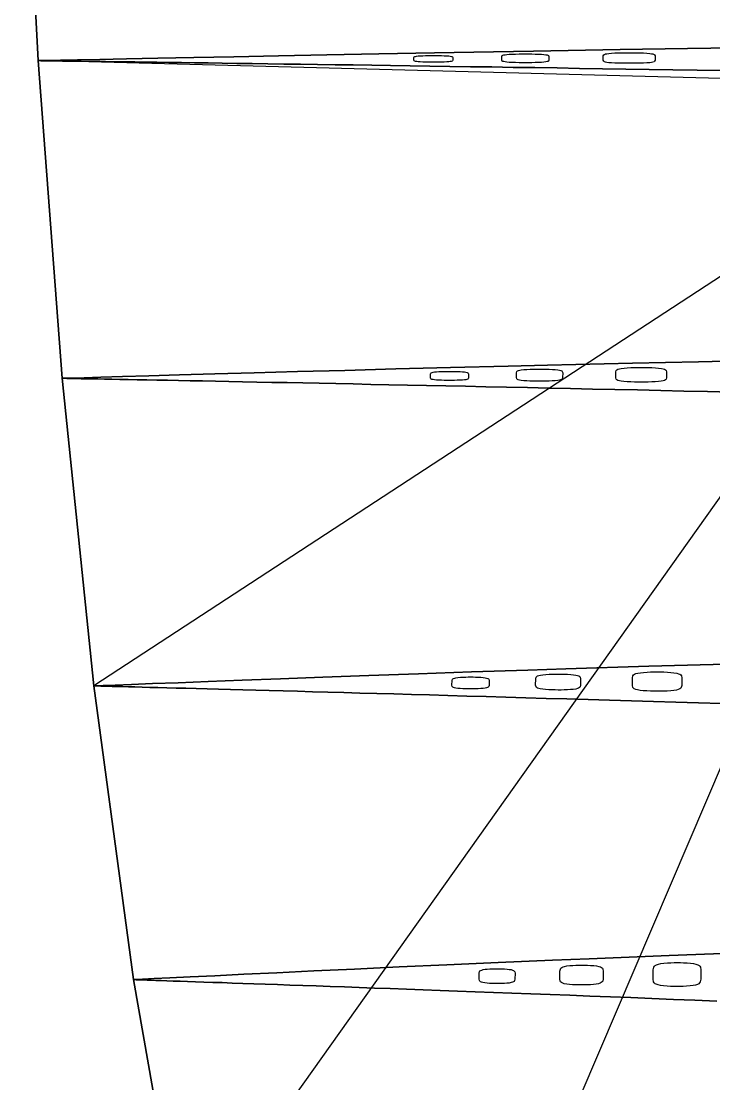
# Model space of a CAD drawing. Extents: x -1328 to 1439, y -3653 to 3653.
# Drawn here: x -1315 to -560, y -2372 to -1212 of the extents above; entities that cross this region are included whole.
import ezdxf

# ---------------------------------------------------------------- set-up
doc = ezdxf.new("R2010")
doc.units = 0
for name, color, linetype in [('EXTRADOS', 7, 'CONTINUOUS'), ('INTRADOS', 7, 'CONTINUOUS'), ('NERVURES', 1, 'CONTINUOUS'), ('SUSPENTAGE', 8, 'CONTINUOUS'), ('TROUS', 2, 'CONTINUOUS')]:
    doc.layers.add(name, color=color, linetype=linetype)

msp = doc.modelspace()

# ---------------------------------------------------------------- linework, layer by layer
at = {"layer": 'EXTRADOS', "color": 7, "linetype": 'CONTINUOUS'}
for points in [[(-551, -1266.2, -105.2), (-577.6, -1265.8, -102), (-604, -1265.4, -98.8), (-630, -1265, -95.6), (-655.6, -1264.6, -92.5), (-680.9, -1264.2, -89.5), (-705.9, -1263.8, -86.6), (-730.4, -1263.4, -83.7), (-754.6, -1263, -80.8), (-778.4, -1262.7, -78.1), (-801.7, -1262.3, -75.4), (-824.7, -1262, -72.8), (-847.2, -1261.7, -70.2), (-869.2, -1261.3, -67.7), (-890.8, -1261, -65.3), (-912, -1260.7, -63), (-932.6, -1260.4, -60.7), (-952.8, -1260.1, -58.5), (-972.5, -1259.9, -56.3), (-991.7, -1259.6, -54.2), (-1010.3, -1259.3, -52.2), (-1028.4, -1259.1, -50.2), (-1046, -1258.8, -48.3), (-1063.1, -1258.6, -46.5), (-1079.6, -1258.4, -44.8), (-1095.6, -1258.1, -43.1), (-1111, -1257.9, -41.4), (-1125.8, -1257.7, -39.9), (-1140, -1257.5, -38.4), (-1153.7, -1257.4, -36.9), (-1166.8, -1257.2, -35.6), (-1179.2, -1257, -34.3), (-1191.1, -1256.8, -33), (-1202.3, -1256.7, -31.8), (-1213, -1256.6, -30.7), (-1223, -1256.4, -29.7), (-1232.4, -1256.3, -28.7), (-1241.2, -1256.2, -27.8), (-1249.3, -1256.1, -27), (-1256.8, -1256, -26.2), (-1263.7, -1255.9, -25.5), (-1269.9, -1255.8, -24.8), (-1275.5, -1255.7, -24.2), (-1280.4, -1255.6, -23.7), (-1284.6, -1255.6, -23.3), (-1288.3, -1255.5, -22.9), (-1291.2, -1255.5, -22.6), (-1293.5, -1255.5, -22.4), (-1295.2, -1255.4, -22.2), (-1296.2, -1255.4, -22.1), (-1296.5, -1255.4, -22.1), (-1314.8, -901.2, -77.7)], [(-1296.5, -1255.4, -22.1), (-1296.2, -1255.4, -22.1), (-1295.2, -1255.4, -22.2), (-1293.5, -1255.5, -22.4), (-1291.2, -1255.5, -22.6), (-1288.3, -1255.5, -22.9), (-1284.6, -1255.6, -23.3), (-1280.4, -1255.6, -23.7), (-1275.5, -1255.7, -24.2), (-1269.9, -1255.8, -24.8), (-1263.7, -1255.9, -25.5), (-1256.8, -1256, -26.2), (-1249.3, -1256.1, -27), (-1241.2, -1256.2, -27.8), (-1232.4, -1256.3, -28.7), (-1223, -1256.4, -29.7), (-1213, -1256.6, -30.7), (-1202.3, -1256.7, -31.8), (-1191.1, -1256.8, -33), (-1179.2, -1257, -34.3), (-1166.8, -1257.2, -35.6), (-1153.7, -1257.4, -36.9), (-1140, -1257.5, -38.4), (-1125.8, -1257.7, -39.9), (-1111, -1257.9, -41.4), (-1095.6, -1258.1, -43.1), (-1079.6, -1258.4, -44.8), (-1063.1, -1258.6, -46.5), (-1046, -1258.8, -48.3), (-1028.4, -1259.1, -50.2), (-1010.3, -1259.3, -52.2), (-991.7, -1259.6, -54.2), (-972.5, -1259.9, -56.3), (-952.8, -1260.1, -58.5), (-932.6, -1260.4, -60.7), (-912, -1260.7, -63), (-890.8, -1261, -65.3), (-869.2, -1261.3, -67.7), (-847.2, -1261.7, -70.2), (-824.7, -1262, -72.8), (-801.7, -1262.3, -75.4), (-778.4, -1262.7, -78.1), (-754.6, -1263, -80.8), (-730.4, -1263.4, -83.7), (-705.9, -1263.8, -86.6), (-680.9, -1264.2, -89.5), (-655.6, -1264.6, -92.5), (-630, -1265, -95.6), (-604, -1265.4, -98.8), (-577.6, -1265.8, -102), (-551, -1266.2, -105.2)], [(-540.1, -1617.1, -26.1), (-566.2, -1616.6, -22.9), (-592, -1616, -19.8), (-617.4, -1615.4, -16.7), (-642.6, -1614.8, -13.6), (-667.4, -1614.3, -10.6), (-691.8, -1613.8, -7.7), (-715.8, -1613.2, -4.9), (-739.5, -1612.7, -2.1), (-762.8, -1612.2, 0.6), (-785.7, -1611.7, 3.3), (-808.1, -1611.3, 5.9), (-830.2, -1610.8, 8.4), (-851.8, -1610.3, 10.8), (-872.9, -1609.9, 13.2), (-893.6, -1609.5, 15.5), (-913.9, -1609.1, 17.8), (-933.6, -1608.7, 20), (-952.9, -1608.3, 22.1), (-971.7, -1607.9, 24.2), (-989.9, -1607.5, 26.2), (-1007.7, -1607.2, 28.1), (-1024.9, -1606.8, 30), (-1041.6, -1606.5, 31.8), (-1057.8, -1606.2, 33.5), (-1073.4, -1605.9, 35.2), (-1088.5, -1605.6, 36.8), (-1103, -1605.3, 38.3), (-1117, -1605, 39.8), (-1130.4, -1604.8, 41.2), (-1143.2, -1604.5, 42.6), (-1155.4, -1604.3, 43.9), (-1167, -1604, 45.1), (-1178, -1603.8, 46.3), (-1188.4, -1603.6, 47.3), (-1198.2, -1603.4, 48.4), (-1207.4, -1603.3, 49.3), (-1216, -1603.1, 50.2), (-1224, -1602.9, 51.1), (-1231.3, -1602.8, 51.8), (-1238.1, -1602.7, 52.5), (-1244.2, -1602.6, 53.2), (-1249.6, -1602.5, 53.8), (-1254.4, -1602.4, 54.3), (-1258.6, -1602.3, 54.7), (-1262.1, -1602.2, 55.1), (-1265, -1602.2, 55.4), (-1267.3, -1602.1, 55.6), (-1268.9, -1602.1, 55.8), (-1269.9, -1602.1, 55.9), (-1270.2, -1602.1, 55.9), (-1296.5, -1255.4, -22.1)], [(-1270.2, -1602.1, 55.9), (-1269.9, -1602.1, 55.9), (-1268.9, -1602.1, 55.8), (-1267.3, -1602.1, 55.6), (-1265, -1602.2, 55.4), (-1262.1, -1602.2, 55.1), (-1258.6, -1602.3, 54.7), (-1254.4, -1602.4, 54.3), (-1249.6, -1602.5, 53.8), (-1244.2, -1602.6, 53.2), (-1238.1, -1602.7, 52.5), (-1231.3, -1602.8, 51.8), (-1224, -1602.9, 51.1), (-1216, -1603.1, 50.2), (-1207.4, -1603.3, 49.3), (-1198.2, -1603.4, 48.4), (-1188.4, -1603.6, 47.3), (-1178, -1603.8, 46.3), (-1167, -1604, 45.1), (-1155.4, -1604.3, 43.9), (-1143.2, -1604.5, 42.6), (-1130.4, -1604.8, 41.2), (-1117, -1605, 39.8), (-1103, -1605.3, 38.3), (-1088.5, -1605.6, 36.8), (-1073.4, -1605.9, 35.2), (-1057.8, -1606.2, 33.5), (-1041.6, -1606.5, 31.8), (-1024.9, -1606.8, 30), (-1007.7, -1607.2, 28.1), (-989.9, -1607.5, 26.2), (-971.7, -1607.9, 24.2), (-952.9, -1608.3, 22.1), (-933.6, -1608.7, 20), (-913.9, -1609.1, 17.8), (-893.6, -1609.5, 15.5), (-872.9, -1609.9, 13.2), (-851.8, -1610.3, 10.8), (-830.2, -1610.8, 8.4), (-808.1, -1611.3, 5.9), (-785.7, -1611.7, 3.3), (-762.8, -1612.2, 0.6), (-739.5, -1612.7, -2.1), (-715.8, -1613.2, -4.9), (-691.8, -1613.8, -7.7), (-667.4, -1614.3, -10.6), (-642.6, -1614.8, -13.6), (-617.4, -1615.4, -16.7), (-592, -1616, -19.8), (-566.2, -1616.6, -22.9), (-540.1, -1617.1, -26.1)], [(-551, -1957.1, 80.9), (-576.1, -1956.4, 83.9), (-600.9, -1955.6, 86.9), (-625.3, -1954.9, 89.9), (-649.4, -1954.1, 92.8), (-673.2, -1953.4, 95.6), (-696.6, -1952.7, 98.4), (-719.6, -1952, 101.1), (-742.3, -1951.4, 103.7), (-764.5, -1950.7, 106.3), (-786.4, -1950.1, 108.8), (-807.8, -1949.5, 111.3), (-828.8, -1948.9, 113.7), (-849.4, -1948.3, 116), (-869.5, -1947.7, 118.3), (-889.2, -1947.2, 120.5), (-908.4, -1946.6, 122.6), (-927.1, -1946.1, 124.7), (-945.4, -1945.6, 126.7), (-963.1, -1945.1, 128.6), (-980.4, -1944.6, 130.5), (-997.2, -1944.2, 132.3), (-1013.4, -1943.7, 134.1), (-1029.2, -1943.3, 135.8), (-1044.4, -1942.9, 137.4), (-1059, -1942.5, 139), (-1073.1, -1942.1, 140.5), (-1086.7, -1941.7, 141.9), (-1099.7, -1941.4, 143.3), (-1112.1, -1941.1, 144.6), (-1124, -1940.7, 145.9), (-1135.3, -1940.4, 147.1), (-1146, -1940.2, 148.2), (-1156.2, -1939.9, 149.3), (-1165.7, -1939.6, 150.3), (-1174.7, -1939.4, 151.2), (-1183, -1939.2, 152.1), (-1190.8, -1939, 152.9), (-1197.9, -1938.8, 153.6), (-1204.4, -1938.6, 154.3), (-1210.4, -1938.5, 155), (-1215.7, -1938.3, 155.5), (-1220.4, -1938.2, 156), (-1224.4, -1938.1, 156.4), (-1227.9, -1938, 156.8), (-1230.7, -1937.9, 157.1), (-1232.9, -1937.9, 157.3), (-1234.4, -1937.8, 157.5), (-1235.4, -1937.8, 157.6), (-1235.7, -1937.8, 157.6), (-1270.2, -1602.1, 55.9)], [(-1235.7, -1937.8, 157.6), (-1235.4, -1937.8, 157.6), (-1234.4, -1937.8, 157.5), (-1232.9, -1937.9, 157.3), (-1230.7, -1937.9, 157.1), (-1227.9, -1938, 156.8), (-1224.4, -1938.1, 156.4), (-1220.4, -1938.2, 156), (-1215.7, -1938.3, 155.5), (-1210.4, -1938.5, 155), (-1204.4, -1938.6, 154.3), (-1197.9, -1938.8, 153.6), (-1190.8, -1939, 152.9), (-1183, -1939.2, 152.1), (-1174.7, -1939.4, 151.2), (-1165.7, -1939.6, 150.3), (-1156.2, -1939.9, 149.3), (-1146, -1940.2, 148.2), (-1135.3, -1940.4, 147.1), (-1124, -1940.7, 145.9), (-1112.1, -1941.1, 144.6), (-1099.7, -1941.4, 143.3), (-1086.7, -1941.7, 141.9), (-1073.1, -1942.1, 140.5), (-1059, -1942.5, 139), (-1044.4, -1942.9, 137.4), (-1029.2, -1943.3, 135.8), (-1013.4, -1943.7, 134.1), (-997.2, -1944.2, 132.3), (-980.4, -1944.6, 130.5), (-963.1, -1945.1, 128.6), (-945.4, -1945.6, 126.7), (-927.1, -1946.1, 124.7), (-908.4, -1946.6, 122.6), (-889.2, -1947.2, 120.5), (-869.5, -1947.7, 118.3), (-849.4, -1948.3, 116), (-828.8, -1948.9, 113.7), (-807.8, -1949.5, 111.3), (-786.4, -1950.1, 108.8), (-764.5, -1950.7, 106.3), (-742.3, -1951.4, 103.7), (-719.6, -1952, 101.1), (-696.6, -1952.7, 98.4), (-673.2, -1953.4, 95.6), (-649.4, -1954.1, 92.8), (-625.3, -1954.9, 89.9), (-600.9, -1955.6, 86.9), (-576.1, -1956.4, 83.9), (-551, -1957.1, 80.9)], [(-556.2, -2281.8, 212.4), (-580, -2280.8, 215.3), (-603.6, -2279.9, 218.1), (-626.9, -2278.9, 220.9), (-649.8, -2278, 223.6), (-672.3, -2277.2, 226.2), (-694.6, -2276.3, 228.8), (-716.4, -2275.5, 231.4), (-737.9, -2274.6, 233.8), (-758.9, -2273.8, 236.3), (-779.6, -2273.1, 238.6), (-799.9, -2272.3, 240.9), (-819.7, -2271.6, 243.1), (-839.1, -2270.9, 245.3), (-858.1, -2270.2, 247.4), (-876.6, -2269.5, 249.4), (-894.7, -2268.8, 251.4), (-912.3, -2268.2, 253.4), (-929.4, -2267.6, 255.2), (-946.1, -2267, 257), (-962.3, -2266.4, 258.8), (-977.9, -2265.8, 260.5), (-993.1, -2265.3, 262.1), (-1007.8, -2264.8, 263.6), (-1021.9, -2264.3, 265.1), (-1035.5, -2263.8, 266.6), (-1048.6, -2263.3, 268), (-1061.2, -2262.9, 269.3), (-1073.2, -2262.5, 270.6), (-1084.6, -2262.1, 271.8), (-1095.5, -2261.7, 272.9), (-1105.9, -2261.4, 274), (-1115.6, -2261, 275), (-1124.8, -2260.7, 276), (-1133.5, -2260.4, 276.9), (-1141.5, -2260.1, 277.7), (-1149, -2259.9, 278.5), (-1155.9, -2259.6, 279.2), (-1162.2, -2259.4, 279.9), (-1167.9, -2259.2, 280.5), (-1173, -2259, 281), (-1177.5, -2258.9, 281.5), (-1181.5, -2258.7, 281.9), (-1184.8, -2258.6, 282.2), (-1187.5, -2258.5, 282.5), (-1189.6, -2258.5, 282.8), (-1191.1, -2258.4, 282.9), (-1192, -2258.4, 283), (-1192.3, -2258.4, 283), (-1235.7, -1937.8, 157.6)], [(-1192.3, -2258.4, 283), (-1192, -2258.4, 283), (-1191.1, -2258.4, 282.9), (-1189.6, -2258.5, 282.8), (-1187.5, -2258.5, 282.5), (-1184.8, -2258.6, 282.2), (-1181.5, -2258.7, 281.9), (-1177.5, -2258.9, 281.5), (-1173, -2259, 281), (-1167.9, -2259.2, 280.5), (-1162.2, -2259.4, 279.9), (-1155.9, -2259.6, 279.2), (-1149, -2259.9, 278.5), (-1141.5, -2260.1, 277.7), (-1133.5, -2260.4, 276.9), (-1124.8, -2260.7, 276), (-1115.6, -2261, 275), (-1105.9, -2261.4, 274), (-1095.5, -2261.7, 272.9), (-1084.6, -2262.1, 271.8), (-1073.2, -2262.5, 270.6), (-1061.2, -2262.9, 269.3), (-1048.6, -2263.3, 268), (-1035.5, -2263.8, 266.6), (-1021.9, -2264.3, 265.1), (-1007.8, -2264.8, 263.6), (-993.1, -2265.3, 262.1), (-977.9, -2265.8, 260.5), (-962.3, -2266.4, 258.8), (-946.1, -2267, 257), (-929.4, -2267.6, 255.2), (-912.3, -2268.2, 253.4), (-894.7, -2268.8, 251.4), (-876.6, -2269.5, 249.4), (-858.1, -2270.2, 247.4), (-839.1, -2270.9, 245.3), (-819.7, -2271.6, 243.1), (-799.9, -2272.3, 240.9), (-779.6, -2273.1, 238.6), (-758.9, -2273.8, 236.3), (-737.9, -2274.6, 233.8), (-716.4, -2275.5, 231.4), (-694.6, -2276.3, 228.8), (-672.3, -2277.2, 226.2), (-649.8, -2278, 223.6), (-626.9, -2278.9, 220.9), (-603.6, -2279.9, 218.1), (-580, -2280.8, 215.3), (-556.2, -2281.8, 212.4)], [(-1139.7, -2558.5, 435), (-1192.3, -2258.4, 283)]]:
    msp.add_polyline3d(points, dxfattribs=at)
at = {"layer": 'INTRADOS', "color": 7, "linetype": 'CONTINUOUS'}
for points in [[(-1314.8, -901.2, -77.7), (-1296.5, -1255.4, -22.1), (-1293.8, -1255.4, -21.6), (-1285.6, -1255.2, -20.3), (-1272.1, -1254.9, -18.2), (-1253.3, -1254.5, -15.2), (-1229.2, -1254, -11.4), (-1200, -1253.4, -6.8), (-1165.7, -1252.8, -1.4), (-1126.6, -1252, 4.7), (-1082.8, -1251.1, 11.5), (-1034.4, -1250.1, 18.9), (-981.7, -1249.1, 26.8), (-924.9, -1248, 35.2), (-864.2, -1246.9, 44), (-799.9, -1245.7, 53), (-756.3, -1244.9, 58.9), (-661.5, -1243.3, 71.3), (-588, -1242.1, 80.4), (-512, -1241, 89.3)], [(-512, -1241, 89.3), (-588, -1242.1, 80.4), (-661.5, -1243.3, 71.3), (-756.3, -1244.9, 58.9), (-799.9, -1245.7, 53), (-864.2, -1246.9, 44), (-924.9, -1248, 35.2), (-981.7, -1249.1, 26.8), (-1034.4, -1250.1, 18.9), (-1082.8, -1251.1, 11.5), (-1126.6, -1252, 4.7), (-1165.7, -1252.8, -1.4), (-1200, -1253.4, -6.8), (-1229.2, -1254, -11.4), (-1253.3, -1254.5, -15.2), (-1272.1, -1254.9, -18.2), (-1285.6, -1255.2, -20.3), (-1293.8, -1255.4, -21.6), (-1296.5, -1255.4, -22.1), (-1270.2, -1602.1, 55.9), (-1267.5, -1602, 56.3), (-1259.6, -1601.8, 57.6), (-1246.3, -1601.4, 59.6), (-1227.9, -1600.8, 62.5), (-1204.3, -1600.2, 66.1), (-1175.6, -1599.4, 70.6), (-1142.1, -1598.4, 75.7), (-1103.7, -1597.3, 81.6), (-1060.8, -1596.1, 88.1), (-1013.4, -1594.8, 95.2), (-961.8, -1593.4, 102.8), (-906.1, -1591.9, 110.9), (-846.7, -1590.4, 119.3), (-783.7, -1588.8, 128), (-740.9, -1587.8, 133.7), (-648, -1585.6, 145.6), (-576, -1584, 154.3), (-501.5, -1582.4, 162.7)], [(-501.5, -1582.4, 162.7), (-576, -1584, 154.3), (-648, -1585.6, 145.6), (-740.9, -1587.8, 133.7), (-783.7, -1588.8, 128), (-846.7, -1590.4, 119.3), (-906.1, -1591.9, 110.9), (-961.8, -1593.4, 102.8), (-1013.4, -1594.8, 95.2), (-1060.8, -1596.1, 88.1), (-1103.7, -1597.3, 81.6), (-1142.1, -1598.4, 75.7), (-1175.6, -1599.4, 70.6), (-1204.3, -1600.2, 66.1), (-1227.9, -1600.8, 62.5), (-1246.3, -1601.4, 59.6), (-1259.6, -1601.8, 57.6), (-1267.5, -1602, 56.3), (-1270.2, -1602.1, 55.9), (-1235.7, -1937.8, 157.6), (-1233.1, -1937.7, 158), (-1225.4, -1937.4, 159.2), (-1212.5, -1936.9, 161.1), (-1194.5, -1936.2, 163.8), (-1171.6, -1935.3, 167.3), (-1143.7, -1934.3, 171.5), (-1111, -1933, 176.4), (-1073.8, -1931.6, 182), (-1032, -1930.1, 188.2), (-985.9, -1928.4, 194.9), (-935.6, -1926.6, 202.1), (-881.5, -1924.6, 209.8), (-823.6, -1922.6, 217.7), (-762.3, -1920.6, 225.9), (-720.7, -1919.2, 231.3), (-630.4, -1916.4, 242.6), (-560.3, -1914.3, 250.8), (-487.9, -1912.3, 258.8)], [(-487.9, -1912.3, 258.8), (-560.3, -1914.3, 250.8), (-630.4, -1916.4, 242.6), (-720.7, -1919.2, 231.3), (-762.3, -1920.6, 225.9), (-823.6, -1922.6, 217.7), (-881.5, -1924.6, 209.8), (-935.6, -1926.6, 202.1), (-985.9, -1928.4, 194.9), (-1032, -1930.1, 188.2), (-1073.8, -1931.6, 182), (-1111, -1933, 176.4), (-1143.7, -1934.3, 171.5), (-1171.6, -1935.3, 167.3), (-1194.5, -1936.2, 163.8), (-1212.5, -1936.9, 161.1), (-1225.4, -1937.4, 159.2), (-1233.1, -1937.7, 158), (-1235.7, -1937.8, 157.6), (-1192.3, -2258.4, 283), (-1189.8, -2258.2, 283.4), (-1182.4, -2257.9, 284.5), (-1169.9, -2257.3, 286.3), (-1152.6, -2256.4, 288.9), (-1130.4, -2255.4, 292.1), (-1103.6, -2254.1, 296), (-1072.1, -2252.5, 300.6), (-1036.1, -2250.8, 305.8), (-995.7, -2248.9, 311.6), (-951.2, -2246.8, 317.8), (-902.8, -2244.6, 324.6), (-850.5, -2242.2, 331.7), (-794.7, -2239.8, 339.1), (-735.5, -2237.3, 346.8), (-695.4, -2235.6, 351.8), (-608.2, -2232.1, 362.3), (-540.6, -2229.6, 370)], [(-540.6, -2229.6, 370), (-608.2, -2232.1, 362.3), (-695.4, -2235.6, 351.8), (-735.5, -2237.3, 346.8), (-794.7, -2239.8, 339.1), (-850.5, -2242.2, 331.7), (-902.8, -2244.6, 324.6), (-951.2, -2246.8, 317.8), (-995.7, -2248.9, 311.6), (-1036.1, -2250.8, 305.8), (-1072.1, -2252.5, 300.6), (-1103.6, -2254.1, 296), (-1130.4, -2255.4, 292.1), (-1152.6, -2256.4, 288.9), (-1169.9, -2257.3, 286.3), (-1182.4, -2257.9, 284.5), (-1189.8, -2258.2, 283.4), (-1192.3, -2258.4, 283), (-1139.7, -2558.5, 435)]]:
    msp.add_polyline3d(points, dxfattribs=at)
at = {"layer": 'NERVURES', "color": 1, "linetype": 'CONTINUOUS'}
for points in [[(-512, -1241, 89.3), (-588, -1242.1, 80.4), (-661.5, -1243.3, 71.3), (-756.3, -1244.9, 58.9), (-799.9, -1245.7, 53), (-864.2, -1246.9, 44), (-924.9, -1248, 35.2), (-981.7, -1249.1, 26.8), (-1034.4, -1250.1, 18.9), (-1082.8, -1251.1, 11.5), (-1126.6, -1252, 4.7), (-1165.7, -1252.8, -1.4), (-1200, -1253.4, -6.8), (-1229.2, -1254, -11.4), (-1253.3, -1254.5, -15.2), (-1272.1, -1254.9, -18.2), (-1285.6, -1255.2, -20.3), (-1293.8, -1255.4, -21.6), (-1296.5, -1255.4, -22.1), (-1296.5, -1255.4, -22.1)], [(-1296.5, -1255.4, -22.1), (-1296.2, -1255.4, -22.1), (-1295.2, -1255.4, -22.2), (-1293.5, -1255.5, -22.4), (-1291.2, -1255.5, -22.6), (-1288.3, -1255.5, -22.9), (-1284.6, -1255.6, -23.3), (-1280.4, -1255.6, -23.7), (-1275.5, -1255.7, -24.2), (-1269.9, -1255.8, -24.8), (-1263.7, -1255.9, -25.5), (-1256.8, -1256, -26.2), (-1249.3, -1256.1, -27), (-1241.2, -1256.2, -27.8), (-1232.4, -1256.3, -28.7), (-1223, -1256.4, -29.7), (-1213, -1256.6, -30.7), (-1202.3, -1256.7, -31.8), (-1191.1, -1256.8, -33), (-1179.2, -1257, -34.3), (-1166.8, -1257.2, -35.6), (-1153.7, -1257.4, -36.9), (-1140, -1257.5, -38.4), (-1125.8, -1257.7, -39.9), (-1111, -1257.9, -41.4), (-1095.6, -1258.1, -43.1), (-1079.6, -1258.4, -44.8), (-1063.1, -1258.6, -46.5), (-1046, -1258.8, -48.3), (-1028.4, -1259.1, -50.2), (-1010.3, -1259.3, -52.2), (-991.7, -1259.6, -54.2), (-972.5, -1259.9, -56.3), (-952.8, -1260.1, -58.5), (-932.6, -1260.4, -60.7), (-912, -1260.7, -63), (-890.8, -1261, -65.3), (-869.2, -1261.3, -67.7), (-847.2, -1261.7, -70.2), (-824.7, -1262, -72.8), (-801.7, -1262.3, -75.4), (-778.4, -1262.7, -78.1), (-754.6, -1263, -80.8), (-730.4, -1263.4, -83.7), (-705.9, -1263.8, -86.6), (-680.9, -1264.2, -89.5), (-655.6, -1264.6, -92.5), (-630, -1265, -95.6), (-604, -1265.4, -98.8), (-577.6, -1265.8, -102), (-551, -1266.2, -105.2)], [(-501.5, -1582.4, 162.7), (-576, -1584, 154.3), (-648, -1585.6, 145.6), (-740.9, -1587.8, 133.7), (-783.7, -1588.8, 128), (-846.7, -1590.4, 119.3), (-906.1, -1591.9, 110.9), (-961.8, -1593.4, 102.8), (-1013.4, -1594.8, 95.2), (-1060.8, -1596.1, 88.1), (-1103.7, -1597.3, 81.6), (-1142.1, -1598.4, 75.7), (-1175.6, -1599.4, 70.6), (-1204.3, -1600.2, 66.1), (-1227.9, -1600.8, 62.5), (-1246.3, -1601.4, 59.6), (-1259.6, -1601.8, 57.6), (-1267.5, -1602, 56.3), (-1270.2, -1602.1, 55.9), (-1270.2, -1602.1, 55.9)], [(-1270.2, -1602.1, 55.9), (-1269.9, -1602.1, 55.9), (-1268.9, -1602.1, 55.8), (-1267.3, -1602.1, 55.6), (-1265, -1602.2, 55.4), (-1262.1, -1602.2, 55.1), (-1258.6, -1602.3, 54.7), (-1254.4, -1602.4, 54.3), (-1249.6, -1602.5, 53.8), (-1244.2, -1602.6, 53.2), (-1238.1, -1602.7, 52.5), (-1231.3, -1602.8, 51.8), (-1224, -1602.9, 51.1), (-1216, -1603.1, 50.2), (-1207.4, -1603.3, 49.3), (-1198.2, -1603.4, 48.4), (-1188.4, -1603.6, 47.3), (-1178, -1603.8, 46.3), (-1167, -1604, 45.1), (-1155.4, -1604.3, 43.9), (-1143.2, -1604.5, 42.6), (-1130.4, -1604.8, 41.2), (-1117, -1605, 39.8), (-1103, -1605.3, 38.3), (-1088.5, -1605.6, 36.8), (-1073.4, -1605.9, 35.2), (-1057.8, -1606.2, 33.5), (-1041.6, -1606.5, 31.8), (-1024.9, -1606.8, 30), (-1007.7, -1607.2, 28.1), (-989.9, -1607.5, 26.2), (-971.7, -1607.9, 24.2), (-952.9, -1608.3, 22.1), (-933.6, -1608.7, 20), (-913.9, -1609.1, 17.8), (-893.6, -1609.5, 15.5), (-872.9, -1609.9, 13.2), (-851.8, -1610.3, 10.8), (-830.2, -1610.8, 8.4), (-808.1, -1611.3, 5.9), (-785.7, -1611.7, 3.3), (-762.8, -1612.2, 0.6), (-739.5, -1612.7, -2.1), (-715.8, -1613.2, -4.9), (-691.8, -1613.8, -7.7), (-667.4, -1614.3, -10.6), (-642.6, -1614.8, -13.6), (-617.4, -1615.4, -16.7), (-592, -1616, -19.8), (-566.2, -1616.6, -22.9), (-540.1, -1617.1, -26.1)], [(-487.9, -1912.3, 258.8), (-560.3, -1914.3, 250.8), (-630.4, -1916.4, 242.6), (-720.7, -1919.2, 231.3), (-762.3, -1920.6, 225.9), (-823.6, -1922.6, 217.7), (-881.5, -1924.6, 209.8), (-935.6, -1926.6, 202.1), (-985.9, -1928.4, 194.9), (-1032, -1930.1, 188.2), (-1073.8, -1931.6, 182), (-1111, -1933, 176.4), (-1143.7, -1934.3, 171.5), (-1171.6, -1935.3, 167.3), (-1194.5, -1936.2, 163.8), (-1212.5, -1936.9, 161.1), (-1225.4, -1937.4, 159.2), (-1233.1, -1937.7, 158), (-1235.7, -1937.8, 157.6), (-1235.7, -1937.8, 157.6)], [(-1235.7, -1937.8, 157.6), (-1235.4, -1937.8, 157.6), (-1234.4, -1937.8, 157.5), (-1232.9, -1937.9, 157.3), (-1230.7, -1937.9, 157.1), (-1227.9, -1938, 156.8), (-1224.4, -1938.1, 156.4), (-1220.4, -1938.2, 156), (-1215.7, -1938.3, 155.5), (-1210.4, -1938.5, 155), (-1204.4, -1938.6, 154.3), (-1197.9, -1938.8, 153.6), (-1190.8, -1939, 152.9), (-1183, -1939.2, 152.1), (-1174.7, -1939.4, 151.2), (-1165.7, -1939.6, 150.3), (-1156.2, -1939.9, 149.3), (-1146, -1940.2, 148.2), (-1135.3, -1940.4, 147.1), (-1124, -1940.7, 145.9), (-1112.1, -1941.1, 144.6), (-1099.7, -1941.4, 143.3), (-1086.7, -1941.7, 141.9), (-1073.1, -1942.1, 140.5), (-1059, -1942.5, 139), (-1044.4, -1942.9, 137.4), (-1029.2, -1943.3, 135.8), (-1013.4, -1943.7, 134.1), (-997.2, -1944.2, 132.3), (-980.4, -1944.6, 130.5), (-963.1, -1945.1, 128.6), (-945.4, -1945.6, 126.7), (-927.1, -1946.1, 124.7), (-908.4, -1946.6, 122.6), (-889.2, -1947.2, 120.5), (-869.5, -1947.7, 118.3), (-849.4, -1948.3, 116), (-828.8, -1948.9, 113.7), (-807.8, -1949.5, 111.3), (-786.4, -1950.1, 108.8), (-764.5, -1950.7, 106.3), (-742.3, -1951.4, 103.7), (-719.6, -1952, 101.1), (-696.6, -1952.7, 98.4), (-673.2, -1953.4, 95.6), (-649.4, -1954.1, 92.8), (-625.3, -1954.9, 89.9), (-600.9, -1955.6, 86.9), (-576.1, -1956.4, 83.9), (-551, -1957.1, 80.9)], [(-540.6, -2229.6, 370), (-608.2, -2232.1, 362.3), (-695.4, -2235.6, 351.8), (-735.5, -2237.3, 346.8), (-794.7, -2239.8, 339.1), (-850.5, -2242.2, 331.7), (-902.8, -2244.6, 324.6), (-951.2, -2246.8, 317.8), (-995.7, -2248.9, 311.6), (-1036.1, -2250.8, 305.8), (-1072.1, -2252.5, 300.6), (-1103.6, -2254.1, 296), (-1130.4, -2255.4, 292.1), (-1152.6, -2256.4, 288.9), (-1169.9, -2257.3, 286.3), (-1182.4, -2257.9, 284.5), (-1189.8, -2258.2, 283.4), (-1192.3, -2258.4, 283), (-1192.3, -2258.4, 283)], [(-1192.3, -2258.4, 283), (-1192, -2258.4, 283), (-1191.1, -2258.4, 282.9), (-1189.6, -2258.5, 282.8), (-1187.5, -2258.5, 282.5), (-1184.8, -2258.6, 282.2), (-1181.5, -2258.7, 281.9), (-1177.5, -2258.9, 281.5), (-1173, -2259, 281), (-1167.9, -2259.2, 280.5), (-1162.2, -2259.4, 279.9), (-1155.9, -2259.6, 279.2), (-1149, -2259.9, 278.5), (-1141.5, -2260.1, 277.7), (-1133.5, -2260.4, 276.9), (-1124.8, -2260.7, 276), (-1115.6, -2261, 275), (-1105.9, -2261.4, 274), (-1095.5, -2261.7, 272.9), (-1084.6, -2262.1, 271.8), (-1073.2, -2262.5, 270.6), (-1061.2, -2262.9, 269.3), (-1048.6, -2263.3, 268), (-1035.5, -2263.8, 266.6), (-1021.9, -2264.3, 265.1), (-1007.8, -2264.8, 263.6), (-993.1, -2265.3, 262.1), (-977.9, -2265.8, 260.5), (-962.3, -2266.4, 258.8), (-946.1, -2267, 257), (-929.4, -2267.6, 255.2), (-912.3, -2268.2, 253.4), (-894.7, -2268.8, 251.4), (-876.6, -2269.5, 249.4), (-858.1, -2270.2, 247.4), (-839.1, -2270.9, 245.3), (-819.7, -2271.6, 243.1), (-799.9, -2272.3, 240.9), (-779.6, -2273.1, 238.6), (-758.9, -2273.8, 236.3), (-737.9, -2274.6, 233.8), (-716.4, -2275.5, 231.4), (-694.6, -2276.3, 228.8), (-672.3, -2277.2, 226.2), (-649.8, -2278, 223.6), (-626.9, -2278.9, 220.9), (-603.6, -2279.9, 218.1), (-580, -2280.8, 215.3), (-556.2, -2281.8, 212.4)]]:
    msp.add_polyline3d(points, dxfattribs=at)
at = {"layer": 'SUSPENTAGE', "color": 8, "linetype": 'CONTINUOUS'}
for points in [[(-234.6, -1283.1, 2821.7), (-1296.5, -1255.4, -22.1)], [(-234.6, -1283.1, 2821.7), (-1235.7, -1937.8, 157.6)], [(-234.6, -1283.1, 2821.7), (-1139.7, -2558.5, 435)], [(-234.6, -1283.1, 2821.7), (-999, -3073, 817.2)]]:
    msp.add_polyline3d(points, dxfattribs=at)
at = {"layer": 'TROUS', "color": 2, "linetype": 'CONTINUOUS'}
for points in [[(-886.1, -1251.3, 10), (-885.6, -1250.9, 12.5), (-884.8, -1250.7, 14.4), (-883.6, -1250.5, 15.9), (-882, -1250.3, 17.4), (-879.7, -1250.1, 18.7), (-877, -1250, 19.7), (-874, -1249.9, 20.3), (-870.9, -1249.9, 20.8), (-868, -1249.9, 20.9), (-865.3, -1249.8, 21), (-862.4, -1249.9, 20.9), (-859.6, -1249.9, 20.8), (-856.5, -1249.9, 20.3), (-853.5, -1250, 19.7), (-850.8, -1250.1, 18.7), (-848.5, -1250.3, 17.4), (-846.9, -1250.5, 15.9), (-845.7, -1250.7, 14.4), (-844.9, -1250.9, 12.5), (-844.4, -1251.3, 10), (-844, -1252, 4.1), (-844, -1254.9, -17.8), (-844.4, -1255.6, -23.8), (-844.9, -1256, -26.2), (-845.8, -1256.2, -28.1), (-847, -1256.4, -29.7), (-848.5, -1256.6, -31.1), (-850.8, -1256.8, -32.4), (-853.5, -1256.9, -33.4), (-856.5, -1257, -34.1), (-859.6, -1257, -34.5), (-862.4, -1257.1, -34.7), (-865.2, -1257.1, -34.7), (-868, -1257.1, -34.7), (-870.9, -1257, -34.5), (-874, -1257, -34.1), (-877, -1256.9, -33.4), (-879.7, -1256.8, -32.4), (-882, -1256.6, -31.1), (-883.5, -1256.4, -29.7), (-884.8, -1256.2, -28.1), (-885.6, -1256, -26.2), (-886.1, -1255.6, -23.8), (-886.5, -1254.9, -17.8), (-886.5, -1252, 4.1), (-886.1, -1251.3, 10), (-886.1, -1251.3, 10)], [(-790.2, -1249.9, 20.3), (-789.6, -1249.5, 23.6), (-788.6, -1249.2, 26), (-787.1, -1248.9, 28.1), (-785.3, -1248.7, 30.1), (-782.5, -1248.4, 31.8), (-779.2, -1248.3, 33.1), (-775.6, -1248.2, 34), (-771.9, -1248.1, 34.6), (-768.3, -1248.1, 34.8), (-765, -1248, 34.9), (-761.5, -1248.1, 34.8), (-758.1, -1248.1, 34.6), (-754.4, -1248.2, 34), (-750.7, -1248.3, 33.1), (-747.5, -1248.4, 31.8), (-744.7, -1248.7, 30.1), (-742.8, -1248.9, 28.1), (-741.4, -1249.2, 26), (-740.4, -1249.5, 23.6), (-739.7, -1249.9, 20.3), (-739.3, -1251, 12.4), (-739.3, -1254.8, -16.8), (-739.7, -1255.8, -24.7), (-740.4, -1256.2, -28), (-741.4, -1256.5, -30.5), (-742.8, -1256.8, -32.6), (-744.7, -1257, -34.5), (-747.5, -1257.3, -36.3), (-750.7, -1257.4, -37.5), (-754.4, -1257.5, -38.4), (-758.1, -1257.6, -39), (-761.5, -1257.7, -39.2), (-765, -1257.7, -39.3), (-768.3, -1257.7, -39.2), (-771.9, -1257.6, -39), (-775.6, -1257.5, -38.4), (-779.2, -1257.4, -37.5), (-782.5, -1257.3, -36.3), (-785.3, -1257, -34.5), (-787.1, -1256.8, -32.6), (-788.6, -1256.5, -30.5), (-789.6, -1256.2, -28), (-790.2, -1255.8, -24.7), (-790.7, -1254.8, -16.8), (-790.7, -1251, 12.4), (-790.2, -1249.9, 20.3), (-790.2, -1249.9, 20.3)], [(-679.5, -1249, 27.5), (-678.8, -1248.5, 31.5), (-677.7, -1248.1, 34.5), (-676.1, -1247.8, 37), (-674.1, -1247.5, 39.4), (-671, -1247.2, 41.5), (-667.4, -1247, 43), (-663.4, -1246.9, 44.1), (-659.3, -1246.8, 44.8), (-655.4, -1246.7, 45), (-651.7, -1246.7, 45.2), (-647.9, -1246.7, 45), (-644.2, -1246.8, 44.8), (-640.1, -1246.9, 44.1), (-636.1, -1247, 43), (-632.5, -1247.2, 41.5), (-629.4, -1247.5, 39.4), (-627.4, -1247.8, 37), (-625.8, -1248.1, 34.5), (-624.7, -1248.5, 31.5), (-624, -1249, 27.5), (-623.5, -1250.2, 18), (-623.5, -1254.8, -17.4), (-624, -1256.1, -26.9), (-624.7, -1256.6, -30.9), (-625.8, -1257, -33.9), (-627.4, -1257.3, -36.4), (-629.4, -1257.6, -38.8), (-632.5, -1257.9, -40.9), (-636.1, -1258.1, -42.4), (-640, -1258.2, -43.5), (-644.2, -1258.3, -44.2), (-647.9, -1258.3, -44.5), (-651.7, -1258.3, -44.6), (-655.4, -1258.3, -44.5), (-659.3, -1258.3, -44.2), (-663.4, -1258.2, -43.5), (-667.4, -1258.1, -42.4), (-671, -1257.9, -40.9), (-674, -1257.6, -38.8), (-676.1, -1257.3, -36.4), (-677.7, -1257, -33.9), (-678.8, -1256.6, -30.9), (-679.5, -1256.1, -26.9), (-680, -1254.8, -17.4), (-680, -1250.2, 18), (-679.5, -1249, 27.5), (-679.5, -1249, 27.5)], [(-868.2, -1596.5, 86.4), (-867.7, -1596, 88.8), (-866.8, -1595.7, 90.6), (-865.7, -1595.4, 92.1), (-864.1, -1595.1, 93.6), (-861.9, -1594.9, 94.8), (-859.2, -1594.7, 95.7), (-856.3, -1594.6, 96.4), (-853.3, -1594.5, 96.8), (-850.4, -1594.5, 96.9), (-847.7, -1594.5, 97), (-844.9, -1594.5, 96.9), (-842.1, -1594.5, 96.8), (-839.1, -1594.6, 96.4), (-836.2, -1594.7, 95.7), (-833.6, -1594.9, 94.8), (-831.3, -1595.1, 93.5), (-829.8, -1595.4, 92.1), (-828.6, -1595.7, 90.6), (-827.8, -1596, 88.7), (-827.3, -1596.5, 86.3), (-826.9, -1597.5, 80.6), (-827, -1601.4, 59.2), (-827.4, -1602.5, 53.5), (-827.9, -1602.9, 51.1), (-828.7, -1603.3, 49.3), (-829.9, -1603.6, 47.8), (-831.4, -1603.8, 46.3), (-833.7, -1604, 45.1), (-836.3, -1604.2, 44.2), (-839.2, -1604.3, 43.5), (-842.2, -1604.4, 43.1), (-845, -1604.4, 42.9), (-847.8, -1604.5, 42.9), (-850.5, -1604.4, 43), (-853.4, -1604.4, 43.1), (-856.4, -1604.3, 43.5), (-859.3, -1604.2, 44.2), (-861.9, -1604, 45.1), (-864.2, -1603.8, 46.4), (-865.7, -1603.5, 47.8), (-866.9, -1603.3, 49.3), (-867.7, -1602.9, 51.2), (-868.2, -1602.5, 53.6), (-868.6, -1601.4, 59.3), (-868.6, -1597.5, 80.6), (-868.2, -1596.5, 86.4), (-868.2, -1596.5, 86.4)], [(-774.2, -1594.7, 96.2), (-773.6, -1594.1, 99.4), (-772.6, -1593.6, 101.8), (-771.2, -1593.3, 103.8), (-769.4, -1592.9, 105.7), (-766.6, -1592.6, 107.4), (-763.4, -1592.4, 108.6), (-759.9, -1592.2, 109.5), (-756.2, -1592.1, 110), (-752.7, -1592.1, 110.2), (-749.5, -1592.1, 110.3), (-746, -1592.1, 110.2), (-742.7, -1592.1, 110), (-739.1, -1592.2, 109.4), (-735.5, -1592.4, 108.6), (-732.4, -1592.6, 107.3), (-729.6, -1592.9, 105.6), (-727.8, -1593.3, 103.7), (-726.4, -1593.6, 101.7), (-725.4, -1594.1, 99.3), (-724.8, -1594.7, 96.1), (-724.3, -1596.1, 88.4), (-724.4, -1601.3, 60), (-724.9, -1602.7, 52.4), (-725.5, -1603.3, 49.2), (-726.5, -1603.7, 46.8), (-727.9, -1604.1, 44.8), (-729.7, -1604.5, 42.9), (-732.5, -1604.8, 41.2), (-735.6, -1605, 40), (-739.2, -1605.2, 39.1), (-742.8, -1605.3, 38.5), (-746.2, -1605.3, 38.4), (-749.6, -1605.3, 38.2), (-752.9, -1605.3, 38.4), (-756.3, -1605.2, 38.6), (-760, -1605.1, 39.1), (-763.5, -1605, 40), (-766.7, -1604.8, 41.3), (-769.5, -1604.4, 42.9), (-771.3, -1604.1, 44.9), (-772.7, -1603.7, 46.9), (-773.7, -1603.3, 49.3), (-774.3, -1602.7, 52.5), (-774.7, -1601.3, 60.1), (-774.7, -1596.1, 88.5), (-774.2, -1594.7, 96.2), (-774.2, -1594.7, 96.2)], [(-665.8, -1593.4, 103), (-665.1, -1592.7, 106.9), (-664, -1592.1, 109.8), (-662.4, -1591.7, 112.2), (-660.4, -1591.3, 114.6), (-657.4, -1590.9, 116.6), (-653.9, -1590.6, 118.1), (-650, -1590.4, 119.1), (-646, -1590.3, 119.8), (-642.1, -1590.3, 120), (-638.5, -1590.2, 120.1), (-634.8, -1590.3, 120), (-631.1, -1590.3, 119.8), (-627.1, -1590.4, 119.1), (-623.2, -1590.6, 118), (-619.7, -1590.9, 116.5), (-616.7, -1591.3, 114.5), (-614.7, -1591.7, 112.2), (-613.1, -1592.2, 109.7), (-612, -1592.7, 106.8), (-611.3, -1593.4, 102.9), (-610.9, -1595.1, 93.7), (-610.9, -1601.4, 59.3), (-611.5, -1603.1, 50.1), (-612.1, -1603.9, 46.2), (-613.2, -1604.4, 43.3), (-614.8, -1604.8, 40.8), (-616.8, -1605.3, 38.5), (-619.8, -1605.6, 36.5), (-623.3, -1605.9, 35), (-627.2, -1606.1, 34), (-631.2, -1606.2, 33.3), (-634.9, -1606.3, 33.1), (-638.7, -1606.3, 32.9), (-642.3, -1606.3, 33.1), (-646.1, -1606.2, 33.3), (-650.1, -1606.1, 34), (-654, -1605.9, 35.1), (-657.5, -1605.6, 36.6), (-660.5, -1605.2, 38.6), (-662.5, -1604.8, 40.9), (-664.1, -1604.4, 43.3), (-665.2, -1603.8, 46.3), (-665.9, -1603.1, 50.2), (-666.3, -1601.4, 59.4), (-666.3, -1595.1, 93.8), (-665.8, -1593.4, 103), (-665.8, -1593.4, 103)], [(-753.2, -1928.3, 195.4), (-752.6, -1927.5, 198.5), (-751.6, -1926.9, 200.8), (-750.2, -1926.4, 202.7), (-748.5, -1926, 204.5), (-745.8, -1925.6, 206.1), (-742.7, -1925.3, 207.3), (-739.2, -1925.1, 208.1), (-735.7, -1924.9, 208.7), (-732.3, -1924.9, 208.8), (-729.1, -1924.9, 208.9), (-725.8, -1924.9, 208.8), (-722.6, -1924.9, 208.6), (-719, -1925.1, 208.1), (-715.5, -1925.3, 207.2), (-712.5, -1925.6, 206), (-709.8, -1926, 204.4), (-708, -1926.5, 202.6), (-706.7, -1926.9, 200.6), (-705.7, -1927.5, 198.3), (-705.1, -1928.3, 195.2), (-704.7, -1930.2, 187.9), (-704.8, -1937, 160.7), (-705.3, -1938.9, 153.4), (-705.9, -1939.6, 150.3), (-706.9, -1940.2, 148), (-708.2, -1940.7, 146), (-710, -1941.2, 144.2), (-712.7, -1941.6, 142.6), (-715.8, -1941.9, 141.4), (-719.2, -1942.1, 140.6), (-722.8, -1942.2, 140.1), (-726, -1942.3, 139.9), (-729.4, -1942.3, 139.8), (-732.5, -1942.2, 139.9), (-735.9, -1942.2, 140.1), (-739.5, -1942.1, 140.7), (-742.9, -1941.8, 141.5), (-746, -1941.5, 142.7), (-748.7, -1941.1, 144.3), (-750.4, -1940.7, 146.2), (-751.8, -1940.2, 148.1), (-752.8, -1939.6, 150.4), (-753.4, -1938.8, 153.5), (-753.8, -1937, 160.8), (-753.7, -1930.1, 188.1), (-753.2, -1928.3, 195.4), (-753.2, -1928.3, 195.4)], [(-647.7, -1926.7, 201.8), (-647, -1925.7, 205.5), (-645.9, -1925, 208.3), (-644.4, -1924.4, 210.6), (-642.5, -1923.9, 212.9), (-639.5, -1923.4, 214.8), (-636.1, -1923, 216.2), (-632.3, -1922.8, 217.2), (-628.4, -1922.6, 217.8), (-624.7, -1922.6, 218.1), (-621.2, -1922.5, 218.2), (-617.5, -1922.6, 218), (-614, -1922.6, 217.8), (-610, -1922.8, 217.1), (-606.3, -1923, 216.1), (-602.9, -1923.4, 214.7), (-599.9, -1923.9, 212.7), (-598, -1924.5, 210.5), (-596.5, -1925.1, 208.1), (-595.4, -1925.8, 205.4), (-594.8, -1926.7, 201.6), (-594.3, -1928.9, 192.7), (-594.4, -1937.2, 159.8), (-595, -1939.5, 150.9), (-595.6, -1940.4, 147.2), (-596.7, -1941.1, 144.4), (-598.3, -1941.7, 142.1), (-600.2, -1942.3, 139.9), (-603.1, -1942.8, 137.9), (-606.5, -1943.1, 136.5), (-610.3, -1943.4, 135.5), (-614.3, -1943.5, 134.9), (-617.8, -1943.6, 134.6), (-621.5, -1943.6, 134.5), (-625, -1943.6, 134.7), (-628.7, -1943.5, 134.9), (-632.6, -1943.3, 135.6), (-636.4, -1943.1, 136.6), (-639.8, -1942.7, 138.1), (-642.7, -1942.2, 140), (-644.7, -1941.7, 142.2), (-646.2, -1941.1, 144.6), (-647.2, -1940.4, 147.4), (-647.9, -1939.4, 151.1), (-648.3, -1937.2, 160), (-648.2, -1928.9, 192.9), (-647.7, -1926.7, 201.8), (-647.7, -1926.7, 201.8)], [(-844.6, -1930.6, 186.2), (-844.1, -1930, 188.5), (-843.3, -1929.6, 190.2), (-842.1, -1929.2, 191.7), (-840.7, -1928.9, 193.1), (-838.5, -1928.6, 194.2), (-835.9, -1928.3, 195.1), (-833.1, -1928.2, 195.7), (-830.1, -1928.1, 196.1), (-827.3, -1928, 196.3), (-824.7, -1928, 196.3), (-821.9, -1928, 196.3), (-819.3, -1928.1, 196.1), (-816.3, -1928.2, 195.7), (-813.5, -1928.4, 195), (-810.9, -1928.6, 194.2), (-808.7, -1928.9, 192.9), (-807.3, -1929.2, 191.6), (-806.1, -1929.6, 190.1), (-805.3, -1930, 188.4), (-804.8, -1930.6, 186), (-804.5, -1932, 180.5), (-804.6, -1937.2, 160.1), (-805, -1938.6, 154.6), (-805.5, -1939.1, 152.3), (-806.3, -1939.6, 150.5), (-807.4, -1939.9, 149.1), (-808.9, -1940.3, 147.7), (-811.1, -1940.6, 146.5), (-813.6, -1940.8, 145.6), (-816.5, -1941, 145), (-819.4, -1941.1, 144.6), (-822.1, -1941.1, 144.5), (-824.9, -1941.1, 144.4), (-827.5, -1941.1, 144.5), (-830.3, -1941.1, 144.6), (-833.2, -1941, 145.1), (-836.1, -1940.8, 145.7), (-838.6, -1940.6, 146.6), (-840.8, -1940.3, 147.8), (-842.3, -1939.9, 149.2), (-843.4, -1939.5, 150.7), (-844.2, -1939.1, 152.4), (-844.7, -1938.5, 154.7), (-845.1, -1937.1, 160.2), (-845, -1932, 180.7), (-844.6, -1930.6, 186.2), (-844.6, -1930.6, 186.2)], [(-815, -2249.6, 309.4), (-814.5, -2248.9, 311.6), (-813.7, -2248.4, 313.2), (-812.6, -2247.9, 314.6), (-811.2, -2247.5, 315.9), (-809, -2247.1, 317), (-806.6, -2246.8, 317.8), (-803.8, -2246.7, 318.4), (-801, -2246.5, 318.8), (-798.3, -2246.5, 318.9), (-795.8, -2246.5, 319), (-793.1, -2246.5, 318.9), (-790.5, -2246.5, 318.7), (-787.7, -2246.7, 318.3), (-784.9, -2246.9, 317.7), (-782.5, -2247.2, 316.9), (-780.4, -2247.5, 315.7), (-779, -2248, 314.4), (-777.9, -2248.4, 313), (-777.1, -2249, 311.4), (-776.6, -2249.7, 309.2), (-776.3, -2251.4, 304), (-776.4, -2257.8, 284.7), (-776.8, -2259.5, 279.5), (-777.3, -2260.3, 277.3), (-778.1, -2260.8, 275.7), (-779.2, -2261.3, 274.3), (-780.6, -2261.7, 273), (-782.7, -2262.1, 271.9), (-785.2, -2262.3, 271), (-787.9, -2262.5, 270.5), (-790.8, -2262.6, 270.1), (-793.4, -2262.7, 270), (-796, -2262.7, 269.9), (-798.6, -2262.7, 270), (-801.3, -2262.6, 270.1), (-804.1, -2262.5, 270.5), (-806.8, -2262.3, 271.2), (-809.3, -2262, 272), (-811.4, -2261.6, 273.2), (-812.8, -2261.2, 274.5), (-813.9, -2260.7, 275.8), (-814.7, -2260.2, 277.5), (-815.2, -2259.5, 279.7), (-815.5, -2257.8, 284.9), (-815.4, -2251.4, 304.2), (-815, -2249.6, 309.4), (-815, -2249.6, 309.4)], [(-726.8, -2246.8, 318), (-726.2, -2245.8, 320.9), (-725.3, -2245.1, 323), (-723.9, -2244.5, 324.9), (-722.2, -2243.9, 326.6), (-719.6, -2243.5, 328.1), (-716.6, -2243.1, 329.2), (-713.3, -2242.8, 330), (-709.9, -2242.7, 330.5), (-706.6, -2242.6, 330.6), (-703.5, -2242.6, 330.7), (-700.3, -2242.6, 330.6), (-697.2, -2242.7, 330.4), (-693.8, -2242.9, 329.9), (-690.4, -2243.1, 329.1), (-687.5, -2243.5, 327.9), (-684.9, -2244, 326.4), (-683.2, -2244.6, 324.7), (-681.9, -2245.2, 322.8), (-681, -2245.9, 320.7), (-680.4, -2246.9, 317.7), (-680, -2249.2, 310.8), (-680.1, -2257.7, 285.1), (-680.6, -2260, 278.2), (-681.2, -2260.9, 275.2), (-682.2, -2261.7, 273.1), (-683.5, -2262.3, 271.3), (-685.2, -2262.8, 269.5), (-687.8, -2263.3, 268), (-690.8, -2263.7, 266.9), (-694.1, -2264, 266.2), (-697.5, -2264.1, 265.7), (-700.7, -2264.2, 265.5), (-703.9, -2264.2, 265.4), (-706.9, -2264.2, 265.5), (-710.2, -2264.1, 265.7), (-713.6, -2263.9, 266.3), (-717, -2263.6, 267.1), (-719.9, -2263.3, 268.2), (-722.5, -2262.8, 269.7), (-724.2, -2262.2, 271.5), (-725.5, -2261.6, 273.3), (-726.5, -2260.9, 275.5), (-727, -2259.9, 278.4), (-727.4, -2257.6, 285.3), (-727.3, -2249.1, 311), (-726.8, -2246.8, 318), (-726.8, -2246.8, 318)], [(-625, -2244.9, 323.8), (-624.3, -2243.7, 327.4), (-623.3, -2242.8, 330), (-621.8, -2242.1, 332.2), (-619.9, -2241.4, 334.3), (-617.1, -2240.8, 336.1), (-613.8, -2240.4, 337.4), (-610.1, -2240.1, 338.4), (-606.4, -2239.9, 339), (-602.8, -2239.8, 339.1), (-599.4, -2239.8, 339.2), (-595.8, -2239.8, 339.1), (-592.4, -2239.9, 338.9), (-588.6, -2240.1, 338.3), (-585, -2240.4, 337.3), (-581.7, -2240.9, 335.9), (-578.9, -2241.5, 334.1), (-577, -2242.2, 331.9), (-575.6, -2242.9, 329.7), (-574.6, -2243.8, 327.1), (-573.9, -2244.9, 323.6), (-573.5, -2247.7, 315.2), (-573.7, -2258, 284.1), (-574.2, -2260.8, 275.7), (-574.9, -2262, 272.2), (-575.9, -2262.8, 269.5), (-577.4, -2263.6, 267.3), (-579.3, -2264.3, 265.2), (-582.1, -2264.9, 263.4), (-585.4, -2265.3, 262.1), (-589.1, -2265.6, 261.2), (-592.8, -2265.8, 260.6), (-596.3, -2265.9, 260.4), (-599.8, -2265.9, 260.3), (-603.2, -2265.9, 260.4), (-606.8, -2265.8, 260.6), (-610.5, -2265.6, 261.3), (-614.2, -2265.2, 262.2), (-617.5, -2264.8, 263.6), (-620.3, -2264.2, 265.5), (-622.2, -2263.5, 267.6), (-623.6, -2262.8, 269.8), (-624.7, -2261.9, 272.4), (-625.3, -2260.7, 276), (-625.7, -2257.9, 284.3), (-625.5, -2247.6, 315.4), (-625, -2244.9, 323.8), (-625, -2244.9, 323.8)]]:
    msp.add_polyline3d(points, dxfattribs=at)

doc.saveas('drawing.dxf')
